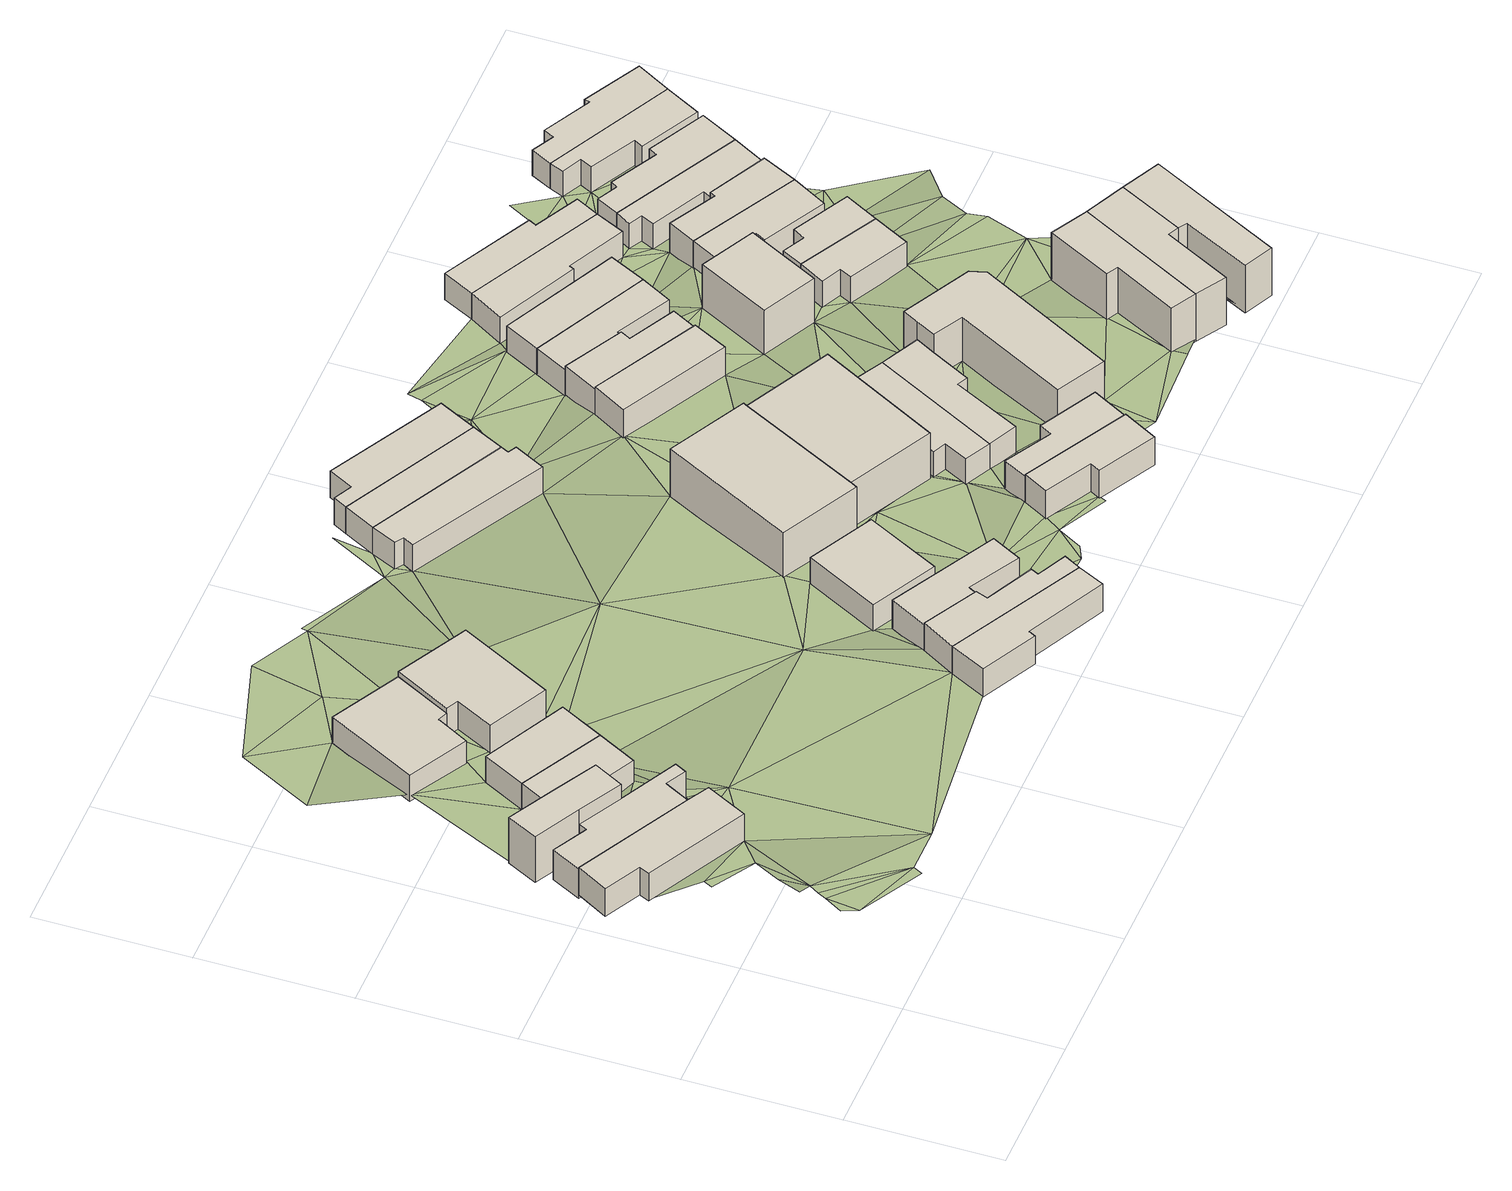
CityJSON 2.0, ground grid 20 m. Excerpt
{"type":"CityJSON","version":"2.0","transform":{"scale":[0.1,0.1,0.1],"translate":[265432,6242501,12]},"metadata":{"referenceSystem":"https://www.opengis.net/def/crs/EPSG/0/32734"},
"CityObjects":{
"building1":{"type":"Building","attributes":{"address":"63 Cecil Road Salt River Cape Town","building":"house","building:levels":"1","footprint":{"type":"Polygon"},"plus_code":"CQX5X6XG+X5R","ground_height":15.03,"building_height":4.1,"roof_height":19.13},"geometry":[{"type":"Solid","lod":"1","boundaries":[[[[0,1,2,3,4]],[[1,5,6,2]],[[5,7,8,6]],[[7,9,10,8]],[[9,11,12,10]],[[11,13,14,15,12]],[[13,0,4,3,15,14]],[[3,2,6,8,10,12,15]],[[13,11,9,7,5,1,0]]]]}]},
"building2":{"type":"Building","attributes":{"address":"59 Cecil Road Salt River Cape Town","building":"house","building:levels":"2","footprint":{"type":"Polygon"},"plus_code":"CQX5X6XX+XMV","ground_height":14.25,"building_height":6.9,"roof_height":21.15},"geometry":[{"type":"Solid","lod":"1","boundaries":[[[[16,17,18,19,20,21]],[[17,22,23,24,19,18]],[[22,25,26,27,24,23]],[[25,28,29,27,26]],[[28,30,31,29]],[[30,16,21,20,31]],[[20,19,24,27,29,31]],[[30,28,25,22,17,16]]]]}]},
"building3":{"type":"Building","attributes":{"address":"61 Cecil Road Salt River Cape Town","building":"house","building:levels":"1","footprint":{"type":"Polygon"},"plus_code":"CQX7XXX9+X8R","ground_height":14.75,"building_height":4.1,"roof_height":18.85},"geometry":[{"type":"Solid","lod":"1","boundaries":[[[[32,33,14,4]],[[33,34,35,14]],[[34,36,37,35]],[[36,38,39,37]],[[38,40,41,39]],[[40,42,43,41]],[[42,44,45,43]],[[44,46,47,45]],[[46,32,4,47]],[[4,14,35,37,39,41,43,45,47]],[[46,44,42,40,38,36,34,33,32]]]]}]},
"building4":{"type":"Building","attributes":{"address":"57 Cecil Road Salt River Cape Town","building":"house","building:levels":"1","footprint":{"type":"Polygon"},"plus_code":"CQXHXFX5+XMR","ground_height":13.93,"building_height":4.1,"roof_height":18.03},"geometry":[{"type":"Solid","lod":"1","boundaries":[[[[48,16,49,50]],[[16,30,51,49]],[[30,52,53,51]],[[52,54,55,53]],[[54,48,50,55]],[[50,49,51,53,55]],[[54,52,30,16,48]]]]}]},
"building5":{"type":"Building","attributes":{"address":"55 Cecil Road Salt River Cape Town","building":"house","building:levels":"1","footprint":{"type":"Polygon"},"plus_code":"CQXRX7X4+XGX","ground_height":13.93,"building_height":4.1,"roof_height":18.03},"geometry":[{"type":"Solid","lod":"1","boundaries":[[[[48,54,55,50]],[[54,56,57,55]],[[56,58,59,57]],[[58,48,50,59]],[[50,55,57,59]],[[58,56,54,48]]]]}]},
"building6":{"type":"Building","attributes":{"address":"36 Pope Street Salt River Cape Town","building":"house","building:levels":"1","footprint":{"type":"Polygon"},"plus_code":"CQXJXMXQ+X7X","ground_height":13.09,"building_height":4.1,"roof_height":17.19},"geometry":[{"type":"Solid","lod":"1","boundaries":[[[[60,61,62,63]],[[61,64,65,62]],[[64,66,67,65]],[[66,68,69,67]],[[68,70,71,69]],[[70,60,63,71]],[[63,62,65,67,69,71]],[[70,68,66,64,61,60]]]]}]},
"building7":{"type":"Building","attributes":{"address":"38 Pope Street Salt River Cape Town","building":"house","building:levels":"1","footprint":{"type":"Polygon"},"plus_code":"CRX3XJXQ+X9V","ground_height":13.93,"building_height":4.1,"roof_height":18.03},"geometry":[{"type":"Solid","lod":"1","boundaries":[[[[61,60,63,72,73,62]],[[60,74,75,72,63]],[[74,76,77,75]],[[76,78,79,77]],[[78,80,81,79]],[[80,61,62,73,81]],[[73,72,75,77,79,81]],[[80,78,76,74,60,61]]]]}]},
"building8":{"type":"Building","attributes":{"address":"71 Fenton Road Salt River Cape Town","building":"house","building:levels":"1","footprint":{"type":"Polygon"},"plus_code":"CVXHX3X6+X7R","ground_height":15.23,"building_height":4.1,"roof_height":19.33},"geometry":[{"type":"Solid","lod":"1","boundaries":[[[[82,83,84,85]],[[83,86,87,84]],[[86,88,89,87]],[[88,90,91,89]],[[90,92,93,91]],[[92,82,85,93]],[[85,84,87,89,91,93]],[[92,90,88,86,83,82]]]]}]},
"building9":{"type":"Building","attributes":{"address":"69 Fenton Road Salt River Cape Town","building":"house","building:levels":"1","footprint":{"type":"Polygon"},"plus_code":"CVXMXHX4+X2X","ground_height":15.23,"building_height":4.1,"roof_height":19.33},"geometry":[{"type":"Solid","lod":"1","boundaries":[[[[92,90,91,93]],[[90,94,95,91]],[[94,96,97,95]],[[96,98,99,97]],[[98,100,101,99]],[[100,102,103,104,101]],[[102,105,106,107,104,103]],[[105,92,93,107,106]],[[93,91,95,97,99,101,104,107]],[[105,102,100,98,96,94,90,92]]]]}]},
"building10":{"type":"Building","attributes":{"address":"67 Fenton Road Salt River Cape Town","building":"house","building:levels":"1","footprint":{"type":"Polygon"},"plus_code":"CVXQXVX6+X4W","ground_height":14.95,"building_height":4.1,"roof_height":19.05},"geometry":[{"type":"Solid","lod":"1","boundaries":[[[[108,109,103,106]],[[109,110,111,103]],[[110,112,113,111]],[[112,114,115,113]],[[114,116,117,115]],[[116,108,106,117]],[[106,103,111,113,115,117]],[[116,114,112,110,109,108]]]]}]},
"building11":{"type":"Building","attributes":{"address":"65 Fenton Road Salt River Cape Town","building":"house","building:levels":"1","footprint":{"type":"Polygon"},"plus_code":"CVXRX4XF+XFV","ground_height":14.27,"building_height":4.1,"roof_height":18.37},"geometry":[{"type":"Solid","lod":"1","boundaries":[[[[118,119,120,121]],[[119,122,123,120]],[[122,124,125,123]],[[124,118,121,125]],[[121,120,123,125]],[[124,122,119,118]]]]}]},
"building12":{"type":"Building","attributes":{"address":"62 Fenton Road Salt River Cape Town","building":"house","building:levels":"1","footprint":{"type":"Polygon"},"plus_code":"CVXHX9XX+X5W","ground_height":12.99,"building_height":4.1,"roof_height":17.09},"geometry":[{"type":"Solid","lod":"1","boundaries":[[[[126,127,128,129]],[[127,130,131,128]],[[130,132,133,131]],[[132,134,135,133]],[[134,136,137,135]],[[136,138,139,137]],[[138,140,141,139]],[[140,126,129,141]],[[129,128,131,133,135,137,139,141]],[[140,138,136,134,132,130,127,126]]]]}]},
"building13":{"type":"Building","attributes":{"address":"Fenton Mews 46 Fenton Road Salt River Cape Town","building":"apartments","building:levels":"2","building:flats":"4","footprint":{"type":"Polygon"},"plus_code":"C2X5XRX8+XXX","ground_height":14.27,"building_height":6.9,"roof_height":21.17},"geometry":[{"type":"Solid","lod":"1","boundaries":[[[[142,143,144,145]],[[143,146,147,144]],[[146,148,149,147]],[[148,150,151,149]],[[150,152,153,151]],[[152,142,145,153]],[[145,144,147,149,151,153]],[[152,150,148,146,143,142]]]]}]},
"building14":{"type":"Building","attributes":{"address":"60 Fenton Road Salt River Cape Town","building":"house","building:levels":"1","footprint":{"type":"Polygon"},"plus_code":"CVXMX4X5+X8X","ground_height":12.99,"building_height":4.1,"roof_height":17.09},"geometry":[{"type":"Solid","lod":"1","boundaries":[[[[126,140,141,129]],[[140,154,155,141]],[[154,156,157,155]],[[156,126,129,157]],[[129,141,155,157]],[[156,154,140,126]]]]}]},
"building15":{"type":"Building","attributes":{"address":"58 Fenton Road Salt River Cape Town","building":"house","building:levels":"1","footprint":{"type":"Polygon"},"plus_code":"CVXQXGX4+XPV","ground_height":12.99,"building_height":4.1,"roof_height":17.09},"geometry":[{"type":"Solid","lod":"1","boundaries":[[[[154,158,159,155]],[[158,160,161,159]],[[160,162,163,161]],[[162,164,165,163]],[[164,156,157,165]],[[156,154,155,157]],[[155,159,161,163,165,157]],[[156,164,162,160,158,154]]]]}]},
"building16":{"type":"Building","attributes":{"address":"64 Goldsmith Road Salt River Cape Town","building":"house","building:levels":"1","footprint":{"type":"Polygon"},"plus_code":"C3X2XHX7+X3V","ground_height":14.95,"building_height":4.1,"roof_height":19.05},"geometry":[{"type":"Solid","lod":"1","boundaries":[[[[166,167,168,169]],[[167,170,171,172,168]],[[170,173,174,175,172,171]],[[173,176,177,175,174]],[[176,178,179,177]],[[178,166,169,179]],[[169,168,172,175,177,179]],[[178,176,173,170,167,166]]]]}]},
"building17":{"type":"Building","attributes":{"address":"48 Fenton Road Salt River Cape Town","building":"yes","building:levels":"2","footprint":{"type":"Polygon"},"plus_code":"C2XPXQXV+XFR","ground_height":14.27,"building_height":6.9,"roof_height":21.17},"geometry":[{"type":"Solid","lod":"1","boundaries":[[[[143,142,145,144]],[[142,180,181,145]],[[180,182,183,181]],[[182,143,144,183]],[[144,145,181,183]],[[182,180,142,143]]]]}]},
"building18":{"type":"Building","attributes":{"address":"62 Goldsmith Road Salt River Cape Town","building":"house","building:levels":"1","footprint":{"type":"Polygon"},"plus_code":"C3X5XQXW+XXV","ground_height":14.59,"building_height":4.1,"roof_height":18.69},"geometry":[{"type":"Solid","lod":"1","boundaries":[[[[184,185,186,187]],[[185,188,189,186]],[[188,190,191,189]],[[190,192,193,191]],[[192,194,171,193]],[[194,184,187,171]],[[187,186,189,191,193,171]],[[194,192,190,188,185,184]]]]}]},
"building19":{"type":"Building","attributes":{"address":"50 Fenton Road Salt River Cape Town","building":"house","building:levels":"1","footprint":{"type":"Polygon"},"plus_code":"C3X4XJXF+X4X","ground_height":13.88,"building_height":4.1,"roof_height":17.98},"geometry":[{"type":"Solid","lod":"1","boundaries":[[[[195,196,197,198]],[[196,199,200,197]],[[199,201,202,200]],[[201,203,204,202]],[[203,205,206,204]],[[205,195,198,206]],[[198,197,200,202,204,206]],[[205,203,201,199,196,195]]]]}]},
"building20":{"type":"Building","attributes":{"address":"52 Fenton Road Salt River Cape Town","building":"house","building:levels":"1","footprint":{"type":"Polygon"},"plus_code":"C3XCX2X2+X5V","ground_height":13.88,"building_height":4.1,"roof_height":17.98},"geometry":[{"type":"Solid","lod":"1","boundaries":[[[[207,195,198,208]],[[195,205,206,198]],[[205,209,210,206]],[[209,211,212,210]],[[211,213,214,212]],[[213,215,216,214]],[[215,207,208,216]],[[208,198,206,210,212,214,216]],[[215,213,211,209,205,195,207]]]]}]},
"building21":{"type":"Building","attributes":{"address":"61 Fenton Road Salt River Cape Town","building":"house","building:levels":"1","footprint":{"type":"Polygon"},"plus_code":"C2XXX6XQ+XQX","ground_height":13.69,"building_height":4.1,"roof_height":17.79},"geometry":[{"type":"Solid","lod":"1","boundaries":[[[[217,218,219,220,221]],[[218,222,223,219]],[[222,224,225,226,223]],[[224,217,221,220,226,225]],[[220,219,223,226]],[[224,222,218,217]]]]}]},
"building22":{"type":"Building","attributes":{"address":"59 Fenton Road Salt River Cape Town","building":"house","building:levels":"1","footprint":{"type":"Polygon"},"plus_code":"C3X4X5X3+X9R","ground_height":13.29,"building_height":4.1,"roof_height":17.39},"geometry":[{"type":"Solid","lod":"1","boundaries":[[[[227,228,225,221]],[[228,229,230,225]],[[229,231,232,230]],[[231,233,234,235,232]],[[233,236,237,238,235,234]],[[236,227,221,238,237]],[[221,225,230,232,235,238]],[[236,233,231,229,228,227]]]]}]},
"building23":{"type":"Building","attributes":{"address":"58 Goldsmith Road Salt River 7925 Salt River, Cape Town","building":"commercial","building:levels":"2","footprint":{"type":"Polygon"},"plus_code":"C3XRX9XP+X8W","ground_height":13.88,"building_height":6.9,"roof_height":20.78},"geometry":[{"type":"Solid","lod":"1","boundaries":[[[[207,215,216,239,240,208]],[[215,241,242,239,216]],[[241,243,244,242]],[[243,245,246,244]],[[245,247,248,246]],[[247,249,250,248]],[[249,251,252,250]],[[251,207,208,240,252]],[[240,239,242,244,246,248,250,252]],[[251,249,247,245,243,241,215,207]]]]}]},
"building24":{"type":"Building","attributes":{"address":"57 Fenton Road Salt River Cape Town","building":"house","building:levels":"1","footprint":{"type":"Polygon"},"plus_code":"C3X6XPX9+XCV","ground_height":12.71,"building_height":4.1,"roof_height":16.81},"geometry":[{"type":"Solid","lod":"1","boundaries":[[[[253,254,234,237]],[[254,255,256,234]],[[255,257,258,256]],[[257,259,260,258]],[[259,261,262,260]],[[261,253,237,262]],[[237,234,256,258,260,262]],[[261,259,257,255,254,253]]]]}]},
"building25":{"type":"Building","attributes":{"address":"55 Fenton Road Salt River Cape Town","building":"house","building:levels":"1","footprint":{"type":"Polygon"},"plus_code":"C3X9X5X4+XCV","ground_height":12.71,"building_height":4.1,"roof_height":16.81},"geometry":[{"type":"Solid","lod":"1","boundaries":[[[[261,259,260,262]],[[259,263,264,260]],[[263,265,266,264]],[[265,261,262,266]],[[262,260,264,266]],[[265,263,259,261]]]]}]},
"building26":{"type":"Building","attributes":{"address":"9 Pope Street Salt River Cape Town","building":"house","building:levels":"2","footprint":{"type":"Polygon"},"plus_code":"C3XRX2X2+XVW","ground_height":13.29,"building_height":6.9,"roof_height":20.19},"geometry":[{"type":"Solid","lod":"1","boundaries":[[[[267,268,269,270]],[[268,271,272,269]],[[271,273,274,272]],[[273,267,270,274]],[[270,269,272,274]],[[273,271,268,267]]]]}]},
"building27":{"type":"Building","attributes":{"address":"53 Fenton Road Salt River Cape Town","building":"house","building:levels":"1","footprint":{"type":"Polygon"},"plus_code":"C3XJX4XP+XQV","ground_height":12.71,"building_height":4.1,"roof_height":16.81},"geometry":[{"type":"Solid","lod":"1","boundaries":[[[[275,276,277,278]],[[276,279,280,277]],[[279,281,282,280]],[[281,283,284,282]],[[283,285,286,284]],[[285,275,278,286]],[[278,277,280,282,284,286]],[[285,283,281,279,276,275]]]]}]},
"building28":{"type":"Building","attributes":{"address":"60 Pope Street Salt River Cape Town","building":"house","building:levels":"2","footprint":{"type":"Polygon"},"plus_code":"C4XFXRXJ+X8R","ground_height":14.28,"building_height":6.9,"roof_height":21.18},"geometry":[{"type":"Solid","lod":"1","boundaries":[[[[287,288,289,290]],[[288,291,292,289]],[[291,293,294,292]],[[293,295,296,294]],[[295,297,298,296]],[[297,287,290,298]],[[290,289,292,294,296,298]],[[297,295,293,291,288,287]]]]}]},
"building29":{"type":"Building","attributes":{"address":"51 Fenton Road Salt River Cape Town","building":"house","building:levels":"1","footprint":{"type":"Polygon"},"plus_code":"C3XMXRXW+X2V","ground_height":12.71,"building_height":4.1,"roof_height":16.81},"geometry":[{"type":"Solid","lod":"1","boundaries":[[[[275,285,286,278]],[[285,299,300,286]],[[299,301,302,300]],[[301,303,304,302]],[[303,305,306,304]],[[305,275,278,306]],[[278,286,300,302,304,306]],[[305,303,301,299,285,275]]]]}]},
"building30":{"type":"Building","attributes":{"address":"62 Pope Street Salt River Cape Town","building":"house","building:levels":"2","footprint":{"type":"Polygon"},"plus_code":"C4XVXHXW+XMW","ground_height":14.28,"building_height":6.9,"roof_height":21.18},"geometry":[{"type":"Solid","lod":"1","boundaries":[[[[307,287,290,308]],[[287,297,298,290]],[[297,309,310,298]],[[309,311,312,310]],[[311,313,314,312]],[[313,307,308,314]],[[308,290,298,310,312,314]],[[313,311,309,297,287,307]]]]}]},
"building31":{"type":"Building","attributes":{"address":"54 Goldsmith Road Salt River Cape Town","building":"house","building:levels":"1","footprint":{"type":"Polygon"},"plus_code":"C4X8XQXM+X9V","ground_height":13.19,"building_height":4.1,"roof_height":17.29},"geometry":[{"type":"Solid","lod":"1","boundaries":[[[[315,316,317,318]],[[316,319,320,317]],[[319,321,322,320]],[[321,323,324,322]],[[323,325,326,324]],[[325,315,318,326]],[[318,317,320,322,324,326]],[[325,323,321,319,316,315]]]]}]},
"building32":{"type":"Building","attributes":{"address":"52 Goldsmith Road Salt River Cape Town","building":"house","building:levels":"1","footprint":{"type":"Polygon"},"plus_code":"C4XGXHXQ+X7W","ground_height":13.19,"building_height":4.1,"roof_height":17.29},"geometry":[{"type":"Solid","lod":"1","boundaries":[[[[315,327,328,318]],[[327,329,330,328]],[[329,331,332,330]],[[331,333,334,332]],[[333,316,317,334]],[[316,315,318,317]],[[318,328,330,332,334,317]],[[316,333,331,329,327,315]]]]}]},
"building33":{"type":"Building","attributes":{"address":"64 Pope Street Salt River Cape Town","building":"house","building:levels":"2","footprint":{"type":"Polygon"},"plus_code":"C4XXXWX2+XJW","ground_height":14.28,"building_height":6.9,"roof_height":21.18},"geometry":[{"type":"Solid","lod":"1","boundaries":[[[[335,307,308,336]],[[307,313,314,308]],[[313,337,338,314]],[[337,339,340,338]],[[339,341,342,340]],[[341,335,336,342]],[[336,308,314,338,340,342]],[[341,339,337,313,307,335]]]]}]},
"building34":{"type":"Building","attributes":{"address":"50 Goldsmith Road Salt River Cape Town","building":"house","building:levels":"1","footprint":{"type":"Polygon"},"plus_code":"C4X8X7X6+XFX","ground_height":13.19,"building_height":4.1,"roof_height":17.29},"geometry":[{"type":"Solid","lod":"1","boundaries":[[[[343,344,345,346]],[[344,347,348,345]],[[347,349,350,348]],[[349,351,352,350]],[[351,353,354,352]],[[353,343,346,354]],[[346,345,348,350,352,354]],[[353,351,349,347,344,343]]]]}]},
"building35":{"type":"Building","attributes":{"address":"48 Goldsmith Road Salt River Cape Town","building":"house","building:levels":"1","footprint":{"type":"Polygon"},"plus_code":"C4XFX5X3+XPR","ground_height":13.19,"building_height":4.1,"roof_height":17.29},"geometry":[{"type":"Solid","lod":"1","boundaries":[[[[355,356,357,346]],[[356,358,359,360,357]],[[358,361,362,363,360,359]],[[361,364,365,363,362]],[[364,366,345,365]],[[366,355,346,345]],[[346,357,360,363,365,345]],[[366,364,361,358,356,355]]]]}]},
"building36":{"type":"Building","attributes":{"address":"46 Goldsmith Road Salt River Cape Town","building":"house","building:levels":"1","footprint":{"type":"Polygon"},"plus_code":"C4XGXXXQ+XMR","ground_height":12.55,"building_height":4.1,"roof_height":16.65},"geometry":[{"type":"Solid","lod":"1","boundaries":[[[[356,367,368,369]],[[367,370,371,368]],[[370,372,373,371]],[[372,374,375,373]],[[374,376,377,375]],[[376,378,379,377]],[[378,358,359,379]],[[358,356,369,359]],[[369,368,371,373,375,377,379,359]],[[358,378,376,374,372,370,367,356]]]]}]},
"building37":{"type":"Building","attributes":{"address":"44 Goldsmith Road Salt River Cape Town","building":"house","building:levels":"1","footprint":{"type":"Polygon"},"plus_code":"C4XMXJXH+XQV","ground_height":12.55,"building_height":4.1,"roof_height":16.65},"geometry":[{"type":"Solid","lod":"1","boundaries":[[[[380,381,382,368]],[[381,383,384,382]],[[383,385,386,384]],[[385,387,388,386]],[[387,389,390,388]],[[389,391,392,390]],[[391,393,371,392]],[[393,380,368,371]],[[368,382,384,386,388,390,392,371]],[[393,391,389,387,385,383,381,380]]]]}]},
"building38":{"type":"Building","attributes":{"address":"42 Goldsmith Road Salt River Cape Town","building":"house","building:levels":"1","footprint":{"type":"Polygon"},"plus_code":"C4XRXMXQ+XHR","ground_height":12.55,"building_height":4.1,"roof_height":16.65},"geometry":[{"type":"Solid","lod":"1","boundaries":[[[[394,395,396,397]],[[395,398,399,396]],[[398,400,401,399]],[[400,402,403,401]],[[402,404,405,403]],[[404,406,407,405]],[[406,408,409,407]],[[408,394,397,409]],[[397,396,399,401,403,405,407,409]],[[408,406,404,402,400,398,395,394]]]]}]},
"building39":{"type":"Building","attributes":{"address":"40 Goldsmith Road Salt River Cape Town","building":"house","building:levels":"1","footprint":{"type":"Polygon"},"plus_code":"C4XWXVX9+X2W","ground_height":12.55,"building_height":4.1,"roof_height":16.65},"geometry":[{"type":"Solid","lod":"1","boundaries":[[[[394,410,411,397]],[[410,412,413,411]],[[412,414,415,413]],[[414,416,417,415]],[[416,418,419,417]],[[418,420,421,419]],[[420,395,396,421]],[[395,394,397,396]],[[397,411,413,415,417,419,421,396]],[[395,420,418,416,414,412,410,394]]]]}]},
"terrain1":{"type":"TINRelief","geometry":[{"type":"CompositeSurface","lod":"1","boundaries":[[[422,423,424]],[[423,425,424]],[[426,427,428]],[[425,429,424]],[[429,425,427]],[[423,430,425]],[[431,432,433]],[[428,427,433]],[[431,9,434]],[[433,427,9]],[[9,431,433]],[[425,435,427]],[[427,435,9]],[[48,436,437]],[[438,436,48]],[[439,9,435]],[[439,11,9]],[[440,13,11]],[[13,440,441]],[[30,442,443]],[[442,444,443]],[[58,438,48]],[[440,11,439]],[[439,444,440]],[[438,64,445]],[[446,438,58]],[[439,54,444]],[[54,443,444]],[[445,64,447]],[[446,58,448]],[[448,58,449]],[[439,435,450]],[[449,58,56]],[[451,446,448]],[[446,451,452]],[[451,448,453]],[[64,454,447]],[[448,449,455]],[[455,449,56]],[[456,54,439]],[[457,450,435]],[[454,64,61]],[[454,458,447]],[[56,54,456]],[[439,450,456]],[[455,56,459]],[[460,454,61]],[[458,454,460]],[[61,461,460]],[[459,56,456]],[[459,461,455]],[[450,462,456]],[[462,463,456]],[[116,463,462]],[[464,460,461]],[[465,460,464]],[[456,463,466]],[[467,461,459]],[[119,463,116]],[[468,459,456]],[[464,461,467]],[[98,469,470]],[[456,466,468]],[[471,472,469]],[[471,469,98]],[[473,119,116]],[[96,94,98]],[[98,94,471]],[[474,464,467]],[[467,475,474]],[[464,474,476]],[[477,471,94]],[[476,478,464]],[[119,473,122]],[[468,466,479]],[[468,148,459]],[[459,134,467]],[[473,471,480]],[[471,477,480]],[[466,122,479]],[[480,477,481]],[[122,473,482]],[[134,459,148]],[[473,480,483]],[[479,122,482]],[[483,484,473]],[[482,485,479]],[[486,482,473]],[[486,473,484]],[[480,487,483]],[[488,485,482]],[[480,489,487]],[[490,483,487]],[[482,486,488]],[[192,486,484]],[[138,136,140]],[[491,134,148]],[[486,492,488]],[[486,192,493]],[[148,146,494]],[[140,136,154]],[[136,134,491]],[[495,492,486]],[[148,494,491]],[[192,209,493]],[[496,192,497]],[[209,192,496]],[[498,154,136]],[[146,491,494]],[[196,488,492]],[[499,136,491]],[[154,498,158]],[[496,500,209]],[[501,146,143]],[[498,136,236]],[[502,158,503]],[[236,136,499]],[[498,503,158]],[[196,501,488]],[[500,496,504]],[[146,222,491]],[[500,213,209]],[[505,503,498]],[[167,506,504]],[[209,213,211]],[[504,507,500]],[[146,501,222]],[[507,504,506]],[[508,498,236]],[[196,195,501]],[[505,498,509]],[[241,213,500]],[[510,505,509]],[[508,509,498]],[[507,506,511]],[[512,215,213]],[[268,222,501]],[[241,512,213]],[[509,276,510]],[[271,501,195]],[[215,512,241]],[[251,195,207]],[[513,511,506]],[[222,268,224]],[[275,510,276]],[[268,501,271]],[[514,515,516]],[[255,516,515]],[[251,271,195]],[[517,507,511]],[[255,515,518]],[[267,224,268]],[[247,507,517]],[[511,513,519]],[[267,515,224]],[[509,279,276]],[[267,518,515]],[[271,251,520]],[[251,249,520]],[[511,521,517]],[[279,509,263]],[[267,259,518]],[[522,271,520]],[[523,271,522]],[[522,520,524]],[[517,288,247]],[[267,525,259]],[[271,523,273]],[[263,281,279]],[[267,273,526]],[[527,520,249]],[[267,526,525]],[[249,247,528]],[[259,364,263]],[[281,263,283]],[[273,523,529]],[[530,531,532]],[[259,525,364]],[[273,533,526]],[[529,534,273]],[[535,531,536]],[[288,528,247]],[[249,528,527]],[[273,534,533]],[[283,263,364]],[[329,534,529]],[[329,529,331]],[[376,283,364]],[[372,283,376]],[[283,372,370]],[[287,528,288]],[[353,534,329]],[[285,283,370]],[[303,301,537]],[[372,376,374]],[[301,299,537]],[[364,538,376]],[[285,370,539]],[[315,527,540]],[[528,541,527]],[[307,528,287]],[[329,327,353]],[[539,299,285]],[[542,364,543]],[[364,542,538]],[[540,527,541]],[[537,299,398]],[[299,539,402]],[[544,327,315]],[[539,389,387]],[[537,398,545]],[[544,315,540]],[[546,353,327]],[[539,387,402]],[[299,402,398]],[[353,546,343]],[[402,400,398]],[[402,387,406]],[[546,547,343]],[[548,327,544]],[[546,327,548]],[[385,406,387]],[[406,404,402]],[[383,406,385]],[[383,408,406]],[[408,383,381]]]}]}
},
"vertices":[
[32,410,28],[8,369,28],[8,369,71],[32,410,71],[32,410,69],[56,344,28],[56,344,71],[50,331,28],[50,331,71],[183,262,28],[183,262,71],[211,316,28],[211,316,71],[184,331,28],[184,331,69],[184,331,71],
[127,474,19],[64,508,19],[64,508,69],[64,508,91],[127,474,91],[127,474,69],[43,468,19],[43,468,60],[43,468,91],[103,436,19],[103,436,60],[103,436,91],[161,405,19],[161,405,91],[182,444,19],[182,444,91],
[32,410,22],[184,331,22],[202,365,22],[202,365,69],[229,351,22],[229,351,69],[237,366,22],[237,366,69],[161,405,22],[161,405,69],[103,436,22],[103,436,69],[97,425,22],[97,425,69],[52,449,22],[52,449,69],
[154,525,19],[127,474,60],[154,525,60],[182,444,60],[235,417,19],[235,417,60],[262,468,19],[262,468,60],
[292,525,19],[292,525,60],[183,580,19],[183,580,60],
[244,650,11],[283,724,11],[283,724,52],[244,650,52],[193,772,11],[193,772,52],[130,654,11],[130,654,52],[208,613,11],[208,613,52],[231,655,11],[231,655,52],
[244,650,60],[283,724,60],[259,642,11],[259,642,60],[234,593,11],[234,593,60],[312,553,11],[312,553,60],[376,675,11],[376,675,60],
[506,86,29],[579,49,29],[579,49,73],[506,86,73],[584,58,29],[584,58,73],[689,6,29],[689,6,73],[706,41,29],[706,41,73],[530,133,29],[530,133,73],
[718,63,29],[718,63,73],[679,82,29],[679,82,73],[684,92,29],[684,92,73],[621,123,29],[621,123,73],[627,139,29],[627,139,70],[627,139,73],[556,177,29],[556,177,70],[556,177,73],
[556,177,25],[627,139,25],[633,150,25],[633,150,70],[700,113,25],[700,113,70],[721,152,25],[721,152,70],[583,226,25],[583,226,70],
[573,246,23],[659,202,23],[659,202,64],[573,246,64],[709,298,23],[709,298,64],[624,342,23],[624,342,64],
[511,839,9],[496,806,9],[496,806,51],[511,839,51],[507,799,9],[507,799,51],[499,785,9],[499,785,51],[675,690,9],[675,690,51],[696,730,9],[696,730,51],[685,736,9],[685,736,51],[690,746,9],[690,746,51],
[731,331,17],[812,489,17],[812,489,92],[731,331,92],[815,494,17],[815,494,92],[713,547,17],[713,547,92],[624,375,17],[624,375,92],[726,322,17],[726,322,92],
[711,788,9],[711,788,51],[533,880,9],[533,880,51],
[736,837,9],[736,837,51],[584,918,9],[584,918,51],[567,886,9],[567,886,51],[543,898,9],[543,898,51],
[946,36,26],[971,81,26],[971,81,70],[946,36,70],[835,155,26],[835,155,67],[835,155,70],[817,123,26],[817,123,67],[817,123,70],[878,90,26],[878,90,70],[871,77,26],[871,77,70],
[841,274,17],[841,274,92],[926,431,17],[926,431,92],
[971,81,23],[997,128,23],[997,128,67],[971,81,67],[922,168,23],[922,168,67],[913,152,23],[913,152,67],[852,186,23],[852,186,67],[835,155,23],
[967,379,19],[917,406,19],[917,406,60],[967,379,60],[845,271,19],[845,271,60],[862,263,19],[862,263,60],[846,232,19],[846,232,60],[880,215,19],[880,215,60],
[1017,354,19],[1017,354,60],[918,197,19],[918,197,60],[962,284,19],[962,284,60],[976,278,19],[976,278,60],[1003,329,19],[1003,329,60],
[816,677,13],[790,633,13],[790,633,58],[816,677,58],[816,677,54],[931,559,13],[931,559,58],[954,604,13],[954,604,54],[954,604,58],
[816,677,9],[954,604,9],[972,637,9],[972,637,54],[911,669,9],[911,669,54],[918,682,9],[918,682,48],[918,682,54],[841,723,9],[841,723,48],[841,723,54],
[1003,329,88],[1017,354,88],[1042,308,19],[1042,308,88],[964,162,19],[964,162,88],[1028,128,19],[1028,128,88],[1124,307,19],[1124,307,88],[1118,328,19],[1118,328,88],[1028,375,19],[1028,375,88],
[841,723,7],[918,682,7],[922,688,7],[922,688,48],[994,651,7],[994,651,48],[1016,691,7],[1016,691,48],[864,766,7],[864,766,48],
[1039,738,7],[1039,738,48],[888,812,7],[888,812,48],
[1029,623,13],[980,529,13],[980,529,82],[1029,623,82],[1051,493,13],[1051,493,82],[1100,587,13],[1100,587,82],
[926,869,7],[899,824,7],[899,824,48],[926,869,48],[1005,772,7],[1005,772,48],[1008,778,7],[1008,778,48],[1084,741,7],[1084,741,48],[1102,779,7],[1102,779,48],
[1256,233,17],[1208,259,17],[1208,259,92],[1256,233,92],[1164,175,17],[1164,175,92],[1179,167,17],[1179,167,92],[1135,85,17],[1135,85,92],[1168,67,17],[1168,67,92],
[1118,809,7],[1118,809,48],[1060,839,7],[1060,839,48],[1065,849,7],[1065,849,48],[947,910,7],[947,910,48],
[1309,208,17],[1309,208,92],[1206,43,17],[1206,43,92],[1252,131,17],[1252,131,92],[1266,124,17],[1266,124,92],
[1200,472,12],[1098,527,12],[1098,527,53],[1200,472,53],[1079,494,12],[1079,494,53],[1105,481,12],[1105,481,53],[1097,465,12],[1097,465,53],[1175,425,12],[1175,425,53],
[1224,516,12],[1224,516,53],[1150,555,12],[1150,555,53],[1141,539,12],[1141,539,53],[1112,554,12],[1112,554,53],
[1360,183,17],[1360,183,92],[1277,117,17],[1277,117,92],[1233,30,17],[1233,30,92],[1271,11,17],[1271,11,92],
[1230,583,12],[1092,657,12],[1092,657,53],[1230,583,53],[1073,622,12],[1073,622,53],[1129,593,12],[1129,593,53],[1122,580,12],[1122,580,53],[1204,537,12],[1204,537,53],
[1230,583,7],[1252,628,7],[1252,628,53],[1176,667,7],[1176,667,46],[1176,667,53],[1172,660,7],[1172,660,46],[1172,660,53],[1111,693,7],[1111,693,53],[1092,657,7],
[1277,673,7],[1277,673,46],[1252,628,46],[1113,759,7],[1113,759,46],[1101,739,7],[1101,739,46],[1118,730,7],[1118,730,46],[1110,713,7],[1110,713,46],[1181,677,7],[1181,677,46],
[1277,673,6],[1303,722,6],[1303,722,46],[1228,761,6],[1228,761,46],[1222,750,6],[1222,750,46],[1160,783,6],[1160,783,46],[1155,774,6],[1155,774,46],[1128,788,6],[1128,788,46],[1113,759,6],
[1331,776,6],[1166,860,6],[1166,860,46],[1331,776,46],[1158,842,6],[1158,842,46],[1184,829,6],[1184,829,46],[1176,813,6],[1176,813,46],[1236,782,6],[1236,782,46],[1229,770,6],[1229,770,46],[1306,730,6],[1306,730,46],
[1356,820,6],[1356,820,46],[1281,860,6],[1281,860,46],[1279,853,6],[1279,853,46],[1216,886,6],[1216,886,46],[1209,872,6],[1209,872,46],[1180,887,6],[1180,887,46],
[101,113,37],[109,93,37],[115,137,37],[201,60,35],[115,169,37],[129,161,37],[133,202,30],[121,148,37],[195,48,35],[101,281,30],[95,270,30],[153,237,28],[50,331,30],[262,60,35],[64,508,22],[127,474,22],[130,654,22],[262,310,28],[229,351,28],[202,365,28],[161,405,28],[235,417,28],[237,366,28],[80,762,14],[208,613,19],[132,860,14],[234,593,19],[262,560,19],[530,133,32],[244,650,19],[231,655,19],[259,642,19],[262,810,11],[312,553,19],[513,310,25],[506,86,32],[283,904,11],[513,560,18],[361,864,11],[376,675,19],[556,177,32],[573,246,25],[478,812,10],[363,872,11],[624,342,25],[499,785,10],[624,375,25],[627,139,32],[621,123,32],[700,113,29],[633,150,32],[721,152,29],[496,806,10],[507,799,10],[511,839,10],[764,60,29],[520,891,10],[726,322,23],[802,101,29],[784,69,29],[764,310,23],[817,123,29],[835,155,29],[731,331,23],[846,232,23],[871,77,29],[841,274,23],[866,67,29],[878,90,29],[790,633,17],[845,271,23],[880,215,23],[764,560,17],[862,263,23],[922,168,26],[913,152,26],[764,810,9],[816,677,17],[964,162,26],[926,431,19],[741,846,9],[755,839,9],[997,128,26],[775,875,9],[1015,60,26],[1028,128,26],[864,766,9],[888,812,9],[780,894,9],[1135,85,26],[1015,310,19],[1136,65,26],[911,669,13],[972,637,13],[918,682,13],[1164,175,23],[994,651,13],[1168,67,23],[1097,465,13],[1179,167,23],[1079,494,13],[1098,527,13],[1105,481,13],[1092,657,13],[1073,622,13],[1175,425,17],[1265,310,17],[1112,554,13],[1206,43,23],[1266,124,23],[1252,131,23],[1129,593,13],[1122,580,13],[1277,117,23],[1233,30,23],[1097,848,7],[1181,677,12],[1128,788,7],[1280,390,17],[1284,365,17],[1176,667,12],[1172,660,12],[1298,426,17],[1122,894,7],[1265,560,12],[1252,628,12],[1340,457,12]
]}
